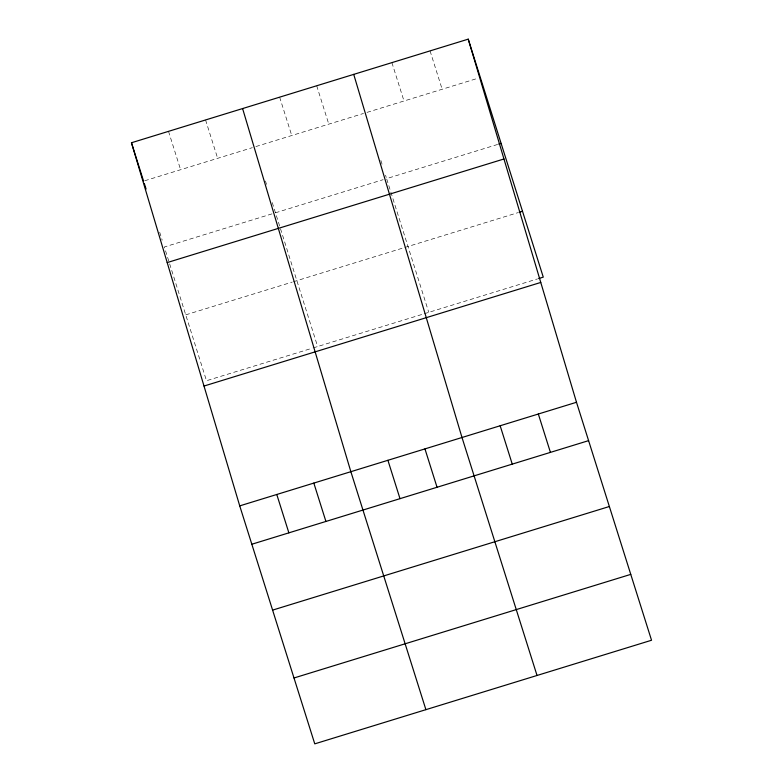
<?xml version="1.0" encoding="UTF-8"?>
<svg xmlns="http://www.w3.org/2000/svg" width="783" height="783" viewBox="0 0 783 783"><rect width="100%" height="100%" fill="white"/><g stroke="black" fill="none" stroke-linecap="round" stroke-linejoin="round"><path stroke-width="0.59" stroke-dasharray="3.92 2.94" d="M144.728 180.756L252.38 147.644M255.855 146.568L363.518 113.457M366.992 112.39L478.012 78.231M271.995 213.867L164.332 246.988L206.506 380.724L311.849 348.318M275.469 212.8L383.122 179.679M497.626 144.454L386.596 178.612L428.771 312.348M185.737 314.854L292.235 282.086M293.39 281.733L517.866 212.682M313.004 347.955L422.977 314.13M424.132 313.768L537.481 278.905M430.063 50.895L442.16 89.262M391.901 62.63L403.999 100.997M380.871 160.437L382.3 164.988M385.53 175.206L386.244 177.477M316.694 85.768L328.791 124.135M279.648 97.161L291.746 135.537M265.437 181L266.514 184.406M272.249 202.582L317.634 346.536M205.557 119.956L217.654 158.323M168.511 131.348L180.609 169.715M159.683 232.218L162.189 240.175"/><path stroke-width="1.17" d="M468.234 39.15L576.494 402.276L651.534 640.249L314.766 743.85L239.735 505.877L131.466 142.751L468.234 39.15L543.265 277.123L538.635 278.552M498.781 144.101L501.1 143.387M167.2 262.579L503.958 158.978M519.031 212.32L522.496 211.253M204.011 386.039L540.769 282.448M239.735 505.877L576.494 402.276M251.832 544.244L588.591 440.643M272.601 610.114L609.36 506.513M293.997 677.98L630.765 574.379M538.332 414.021L550.429 452.388M500.161 425.756L512.258 464.133M537.03 675.475L461.999 437.501L353.73 74.375M424.954 448.894L437.051 487.271M387.908 460.296L400.005 498.663M425.903 709.662L350.862 471.689L242.603 108.563M313.826 483.082L325.924 521.449M276.781 494.484L288.878 532.851M131.466 142.751L143.573 181.118M144.287 183.388L146.078 189.065"/></g></svg>
